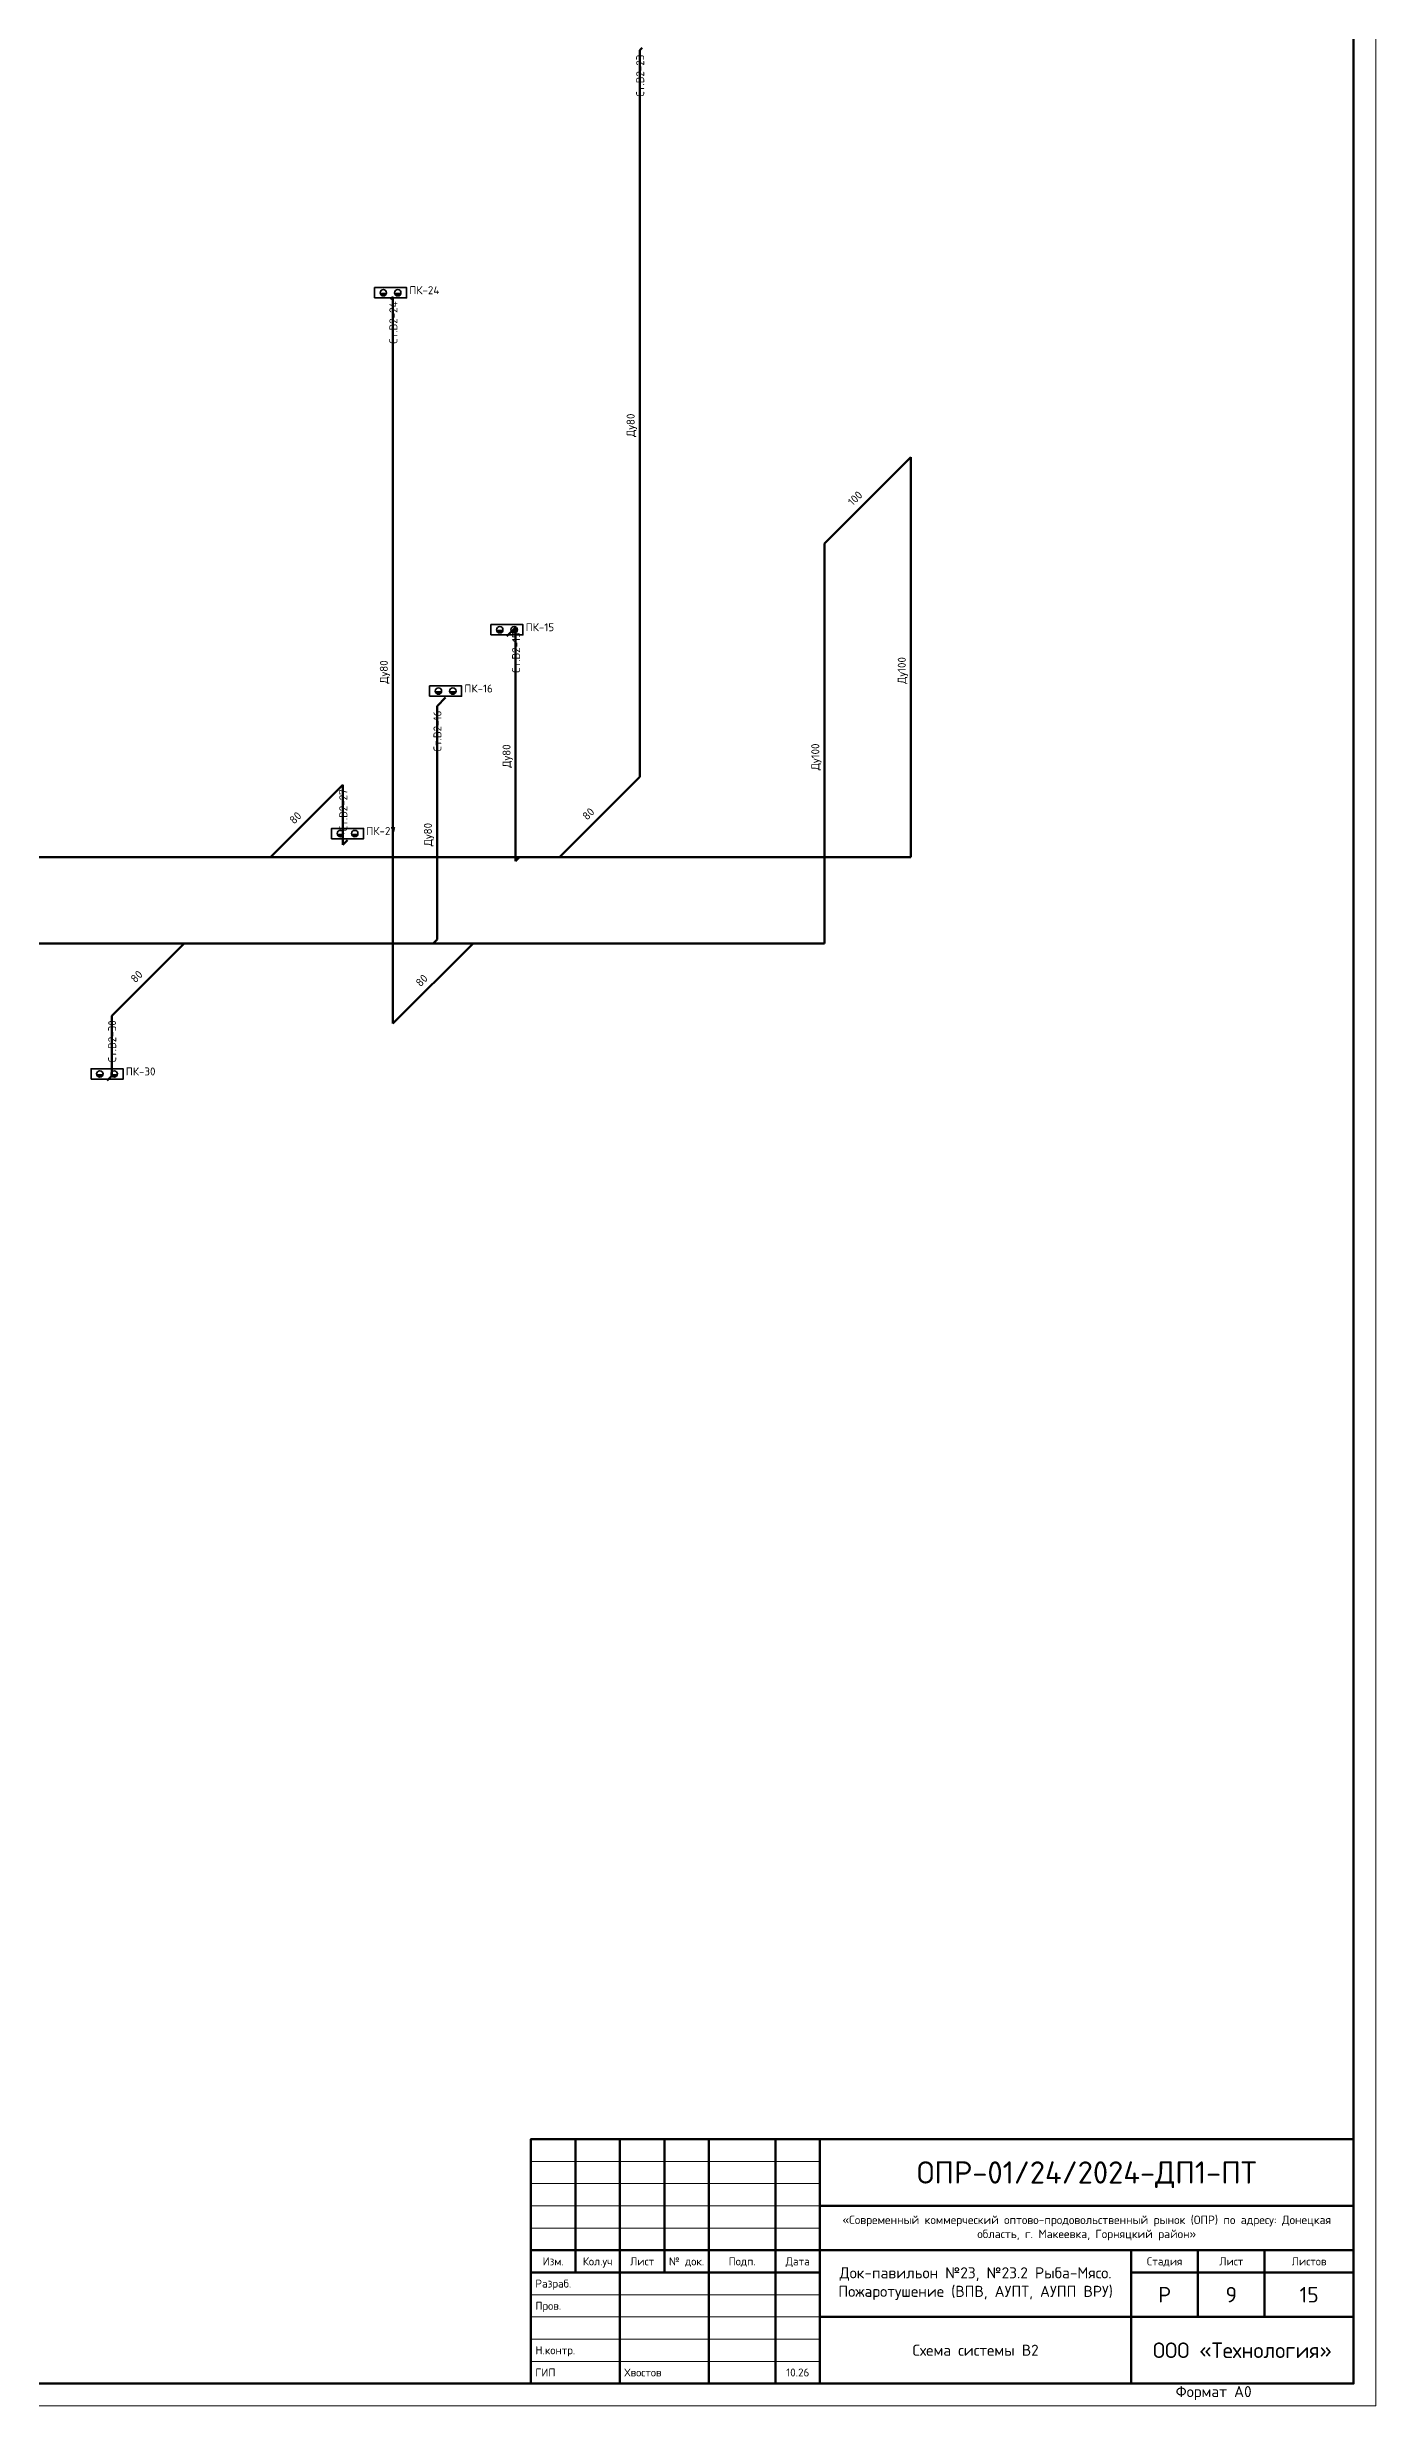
# Model space of a CAD drawing. Header units: millimetres. Extents: x 0 to 2118900, y -20000 to 84100.
# Drawn here: x 2089021 to 2118900, y 0 to 53064 of the extents above; entities that cross this region are included whole.
import ezdxf
from ezdxf.enums import TextEntityAlignment as Align

# ---------------------------------------------------------------- set-up
doc = ezdxf.new("R2010")
doc.units = ezdxf.units.MM
for name, color, linetype, lineweight in [('ПТ_В2', 3, 'Continuous', 50), ('ПТ_ПК', 30, 'Continuous', 35), ('ПТ_рамка', 7, 'Continuous', 50), ('ПТ_рамка_тонк', 7, 'Continuous', 18), ('ПТ_текст', 7, 'Continuous', 18)]:
    doc.layers.add(name, color=color, linetype=linetype, lineweight=lineweight)
doc.styles.add('ПТ', font='isocpeur.ttf')
doc.styles.add('ПТ_загл', font='isocpeur.ttf')

# ---------------------------------------------------------------- blocks, each defined once
blk = doc.blocks.new('PK2')
h = blk.add_hatch(color=7)
h.dxf.hatch_style = 1
h.paths.add_polyline_path([(-2.6, 1.3, 1), (-1, 1.3)])
h = blk.add_hatch(color=7)
h.dxf.hatch_style = 1
h.paths.add_polyline_path([(1, 1.3, 1), (2.6, 1.3)])
blk.add_lwpolyline([(-4, 0), (4, 0), (4, 2.6), (-4, 2.6)], close=True)
for centre in [(-1.8, 1.3), (1.8, 1.3)]:
    blk.add_circle(centre, 0.8)

msp = doc.modelspace()

# ---------------------------------------------------------------- linework, layer by layer
at = {"layer": 'ПТ_В2'}
for p, q in [((2102346.5, 52996.5), (2102399.5, 53049.5)), ((2102346.5, 36646.5), (2102346.5, 52996.5)), ((2096795.7, 47445.7), (2096742.6, 47392.6)), ((2096795.7, 31095.7), (2096795.7, 47445.7)), ((2108443.3, 43843.3), (2106498.8, 41898.8)), ((2108443.3, 34843.3), (2108443.3, 43843.3)), ((2106498.8, 41898.8), (2106498.8, 32898.8)), ((2099555, 40005), (2099360.5, 39810.5)), ((2099555, 34755), (2099555, 40005)), ((2097787.2, 38237.2), (2097981.6, 38431.6)), ((2097787.2, 32987.2), (2097787.2, 38237.2)), ((2100543.3, 34843.3), (2102346.5, 36646.5)), ((2094043.3, 34843.3), (2095669.7, 36469.7)), ((2095669.7, 36469.7), (2095669.7, 35119.7)), ((2095669.7, 35119.7), (2095775.8, 35225.8)), ((2087643.3, 34843.3), (2094043.3, 34843.3)), ((2094043.3, 34843.3), (2099643.3, 34843.3)), ((2099643.3, 34843.3), (2099555, 34755)), ((2099643.3, 34843.3), (2100543.3, 34843.3)), ((2100543.3, 34843.3), (2102043.3, 34843.3)), ((2102043.3, 34843.3), (2108443.3, 34843.3)), ((2097698.8, 32898.8), (2097787.2, 32987.2)), ((2085698.8, 32898.8), (2092098.8, 32898.8)), ((2092098.8, 32898.8), (2090472.5, 31272.5)), ((2092098.8, 32898.8), (2097698.8, 32898.8)), ((2098598.8, 32898.8), (2096795.7, 31095.7)), ((2097698.8, 32898.8), (2098598.8, 32898.8)), ((2098598.8, 32898.8), (2100098.8, 32898.8)), ((2100098.8, 32898.8), (2106498.8, 32898.8)), ((2090472.5, 31272.5), (2090472.5, 29922.5)), ((2090472.5, 29922.5), (2090366.4, 29816.4))]:
    msp.add_line(p, q, dxfattribs=at)
at = {"layer": 'ПТ_рамка', "lineweight": 50}
for p, q in [((2100900, 3000), (2100900, 6000)), ((2101900, 3000), (2101900, 6000)), ((2102900, 3000), (2102900, 6000)), ((2103900, 3000), (2103900, 6000)), ((2105400, 3000), (2105400, 6000)), ((2099900, 3500), (2106400, 3500)), ((2106400, 3500), (2118400, 3500)), ((2114900, 2000), (2114900, 3500)), ((2116400, 2000), (2116400, 3500)), ((2099900, 3000), (2106400, 3000)), ((2101900, 500), (2101900, 3000)), ((2103900, 500), (2103900, 3000)), ((2105400, 500), (2105400, 3000)), ((2113400, 3000), (2118400, 3000))]:
    msp.add_line(p, q, dxfattribs=at)
at = {"layer": 'ПТ_рамка', "lineweight": 70}
for p, q in [((2106400, 500), (2106400, 6000)), ((2106400, 4500), (2118400, 4500)), ((2113400, 500), (2113400, 3500)), ((2106400, 2000), (2118400, 2000))]:
    msp.add_line(p, q, dxfattribs=at)
at = {"layer": 'ПТ_рамка', "lineweight": 18}
for p, q in [((2099900, 5500), (2106400, 5500)), ((2099900, 5000), (2106400, 5000)), ((2099900, 4500), (2106400, 4500)), ((2099900, 4000), (2106400, 4000)), ((2099900, 2500), (2106400, 2500)), ((2099900, 2000), (2106400, 2000)), ((2099900, 1500), (2106400, 1500)), ((2099900, 1000), (2106400, 1000))]:
    msp.add_line(p, q, dxfattribs=at)
at = {"layer": 'ПТ_рамка', "lineweight": 70}
for points in [[(2002000, 500), (2118400, 500), (2118400, 83600), (2002000, 83600)], [(2099900, 500), (2118400, 500), (2118400, 6000), (2099900, 6000)]]:
    msp.add_lwpolyline(points, close=True, dxfattribs=at)
at = {"layer": 'ПТ_рамка_тонк', "lineweight": 13}
msp.add_lwpolyline([(2000000, 0), (2118900, 0), (2118900, 84100), (2000000, 84100)], close=True, dxfattribs=at)

# ---------------------------------------------------------------- block references
at = {"layer": 'ПТ_ПК', "xscale": 90, "yscale": 90}
for p in [(2096742.6, 47422.6), (2099360.5, 39840.5), (2097981.6, 38461.6), (2095775.8, 35255.8), (2090366.4, 29846.4)]:
    msp.add_blockref('PK2', p, dxfattribs=at)

# ---------------------------------------------------------------- texts
at = {"layer": 'ПТ_текст', "style": 'ПТ'}
for s, p in [('Ст.В2-23', (2102266.5, 52896.5)), ('Ст.В2-24', (2096715.7, 47345.7)), ('Ст.В2-15', (2099475, 39905)), ('Ст.В2-16', (2097707.2, 38137.2)), ('Ст.В2-27', (2095589.7, 36369.7)), ('Ст.В2-30', (2090392.5, 31172.5))]:
    msp.add_text(s, height=180, rotation=90, dxfattribs=at).set_placement(p, align=Align.TOP_RIGHT)
for s, height, p in [('ПК-24', 180, (2097162.6, 47452.6)), ('ПК-15', 180, (2099780.5, 39870.5)), ('ПК-16', 180, (2098401.6, 38491.6)), ('ПК-27', 180, (2096195.8, 35285.8)), ('ПК-30', 180, (2090786.4, 29876.4)), ('Формат A0', 250, (2114400, 120))]:
    msp.add_text(s, height=height, dxfattribs=at).set_placement(p, align=Align.BOTTOM_LEFT)
for s, rotation, p in [('Ду80', 90, (2102286.5, 44821.5)), ('100', 45, (2107411.1, 42931.1)), ('Ду100', 90, (2108383.3, 39343.3)), ('Ду80', 90, (2096735.7, 39270.7)), ('Ду80', 90, (2099495, 37380)), ('Ду100', 90, (2106438.8, 37398.8)), ('80', 45, (2094796.5, 35716.5)), ('Ду80', 90, (2097727.2, 35612.2)), ('80', 45, (2101384.9, 35804.9)), ('80', 45, (2091225.6, 32145.6)), ('80', 45, (2097637.2, 32057.2))]:
    msp.add_text(s, height=180, rotation=rotation, dxfattribs=at).set_placement(p, align=Align.BOTTOM_RIGHT)
at = {"layer": 'ПТ_текст'}
for s, height, style, p in [('ОПР-01/24/2024-ДП1-ПТ', 500, 'ПТ_загл', (2112400, 5250)), ('Изм.', 180, 'ПТ', (2100400, 3250)), ('Кол.уч', 180, 'ПТ', (2101400, 3250)), ('Лист', 180, 'ПТ', (2102400, 3250)), ('№ док.', 180, 'ПТ', (2103400, 3250)), ('Подп.', 180, 'ПТ', (2104650, 3250)), ('Дата', 180, 'ПТ', (2105900, 3250)), ('Стадия', 180, 'ПТ', (2114150, 3250)), ('Лист', 180, 'ПТ', (2115650, 3250)), ('Листов', 180, 'ПТ', (2117400, 3250)), ('Р', 350, 'ПТ', (2114150, 2500)), ('9', 350, 'ПТ', (2115650, 2500)), ('15', 350, 'ПТ', (2117400, 2500)), ('ООО «Технология»', 350, 'ПТ', (2115900, 1250)), ('10.26', 180, 'ПТ', (2105900, 750))]:
    msp.add_text(s, height=height, dxfattribs=dict(at, style=style)).set_placement(p, align=Align.MIDDLE_CENTER)
at = {"layer": 'ПТ_текст', "style": 'ПТ'}
for s, p in [('Разраб.', (2100000, 2750)), ('Пров.', (2100000, 2250)), ('Н.контр.', (2100000, 1250)), ('ГИП', (2100000, 750)), ('Хвостов', (2102000, 750))]:
    msp.add_text(s, height=180, dxfattribs=at).set_placement(p, align=Align.MIDDLE_LEFT)
at = {"layer": 'ПТ_текст', "attachment_point": 5, "style": 'ПТ'}
for s, insert, char_height, width in [('«Современный коммерческий оптово-продовольственный рынок (ОПР) по адресу: Донецкая область, г. Макеевка, Горняцкий район»', (2112400, 4000), 190, 11600), ('Док-павильон №23, №23.2 Рыба-Мясо. Пожаротушение (ВПВ, АУПТ, АУПП ВРУ)', (2109900, 2750), 250, 6600), ('Схема системы В2', (2109900, 1250), 250, 6600)]:
    msp.add_mtext(s, dxfattribs=dict(at, insert=insert, char_height=char_height, width=width))

doc.saveas('drawing.dxf')
